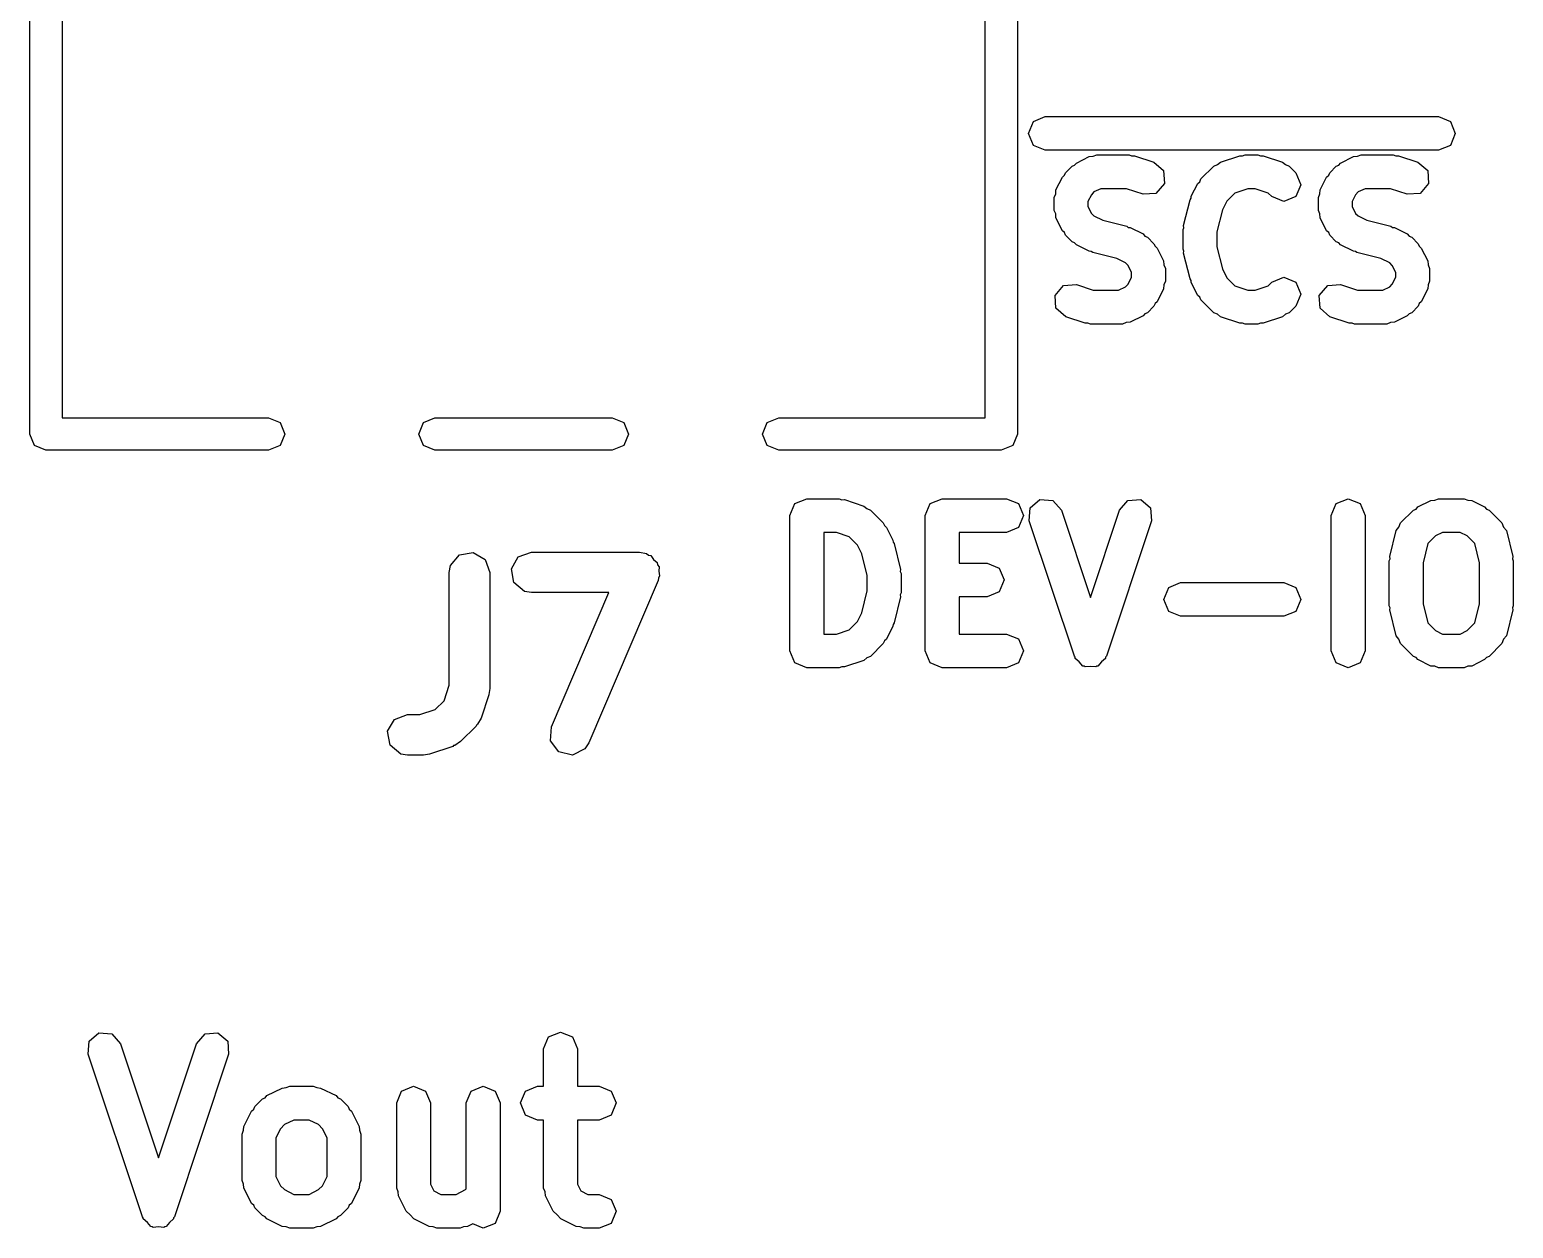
# Model space of a CAD drawing. Extents: x 83.3 to 116.6, y -116.8 to -83.3.
# Drawn here: x 84.81 to 90.29, y -105.53 to -101.11 of the extents above; entities that cross this region are included whole.
import ezdxf

# ---------------------------------------------------------------- set-up
doc = ezdxf.new("R2010")
doc.units = 0
doc.layers.add('BLACK', color=7, linetype='CONTINUOUS')

msp = doc.modelspace()

# ---------------------------------------------------------------- linework, layer by layer
at = {"layer": 'BLACK', "linetype": 'CONTINUOUS'}
for p, q in [((88.46, -97.4), (88.46, -102.6)), ((88.34, -102.54), (88.34, -97.46)), ((84.81, -102.6), (84.81, -98.855)), ((84.93, -98.915), (84.93, -102.54)), ((88.5, -101.49), (88.5183, -101.446)), ((88.5183, -101.446), (88.5625, -101.427)), ((88.5625, -101.427), (90.0149, -101.427)), ((90.0149, -101.427), (90.0591, -101.446)), ((90.0591, -101.446), (90.0774, -101.49)), ((88.5183, -101.534), (88.5, -101.49)), ((90.0774, -101.49), (90.0591, -101.534)), ((88.5625, -101.552), (88.5183, -101.534)), ((90.0149, -101.552), (88.5625, -101.552)), ((88.6774, -101.599), (88.725, -101.575)), ((88.725, -101.575), (88.7395, -101.574)), ((88.7395, -101.574), (88.753, -101.569)), ((88.753, -101.569), (88.872, -101.569)), ((88.872, -101.569), (88.8815, -101.573)), ((88.8815, -101.573), (88.8918, -101.572)), ((88.8918, -101.572), (88.9632, -101.596)), ((89.2094, -101.596), (89.2808, -101.572)), ((89.2808, -101.572), (89.2911, -101.573)), ((89.2911, -101.573), (89.3006, -101.569)), ((89.3006, -101.569), (89.3482, -101.569)), ((89.3482, -101.569), (89.3577, -101.573)), ((89.3577, -101.573), (89.368, -101.572)), ((89.368, -101.572), (89.4394, -101.596)), ((89.6536, -101.599), (89.7012, -101.575)), ((89.7012, -101.575), (89.7157, -101.574)), ((89.7157, -101.574), (89.7292, -101.569)), ((89.7292, -101.569), (89.8482, -101.569)), ((89.8482, -101.569), (89.8577, -101.573)), ((89.8577, -101.573), (89.868, -101.572)), ((89.868, -101.572), (89.9394, -101.596)), ((90.0591, -101.534), (90.0149, -101.552)), ((88.6374, -101.635), (88.6612, -101.611)), ((88.6612, -101.611), (88.6707, -101.607)), ((88.6707, -101.607), (88.6774, -101.599)), ((88.9632, -101.596), (88.9994, -101.627)), ((88.9994, -101.627), (89.0027, -101.675)), ((89.1374, -101.658), (89.185, -101.611)), ((89.185, -101.611), (89.1984, -101.605)), ((89.1984, -101.605), (89.2094, -101.596)), ((89.4394, -101.596), (89.4504, -101.605)), ((89.4504, -101.605), (89.4638, -101.611)), ((89.4638, -101.611), (89.4876, -101.635)), ((89.6135, -101.635), (89.6374, -101.611)), ((89.6374, -101.611), (89.6469, -101.607)), ((89.6469, -101.607), (89.6536, -101.599)), ((89.9394, -101.596), (89.9755, -101.627)), ((89.9755, -101.627), (89.9789, -101.675)), ((88.6018, -101.698), (88.6256, -101.651)), ((88.6256, -101.651), (88.6334, -101.644)), ((88.6334, -101.644), (88.6374, -101.635)), ((89.0027, -101.675), (88.9714, -101.711)), ((89.1018, -101.722), (89.1256, -101.675)), ((89.1256, -101.675), (89.1334, -101.668)), ((89.1334, -101.668), (89.1374, -101.658)), ((89.4876, -101.635), (89.506, -101.679)), ((89.506, -101.679), (89.4876, -101.723)), ((89.578, -101.698), (89.6018, -101.651)), ((89.6018, -101.651), (89.6096, -101.644)), ((89.6096, -101.644), (89.6135, -101.635)), ((89.9789, -101.675), (89.9476, -101.711)), ((88.5952, -101.726), (88.6008, -101.713)), ((88.5952, -101.774), (88.5952, -101.726)), ((88.6008, -101.713), (88.6018, -101.698)), ((88.7329, -101.716), (88.7202, -101.741)), ((88.7424, -101.706), (88.7329, -101.716)), ((88.7677, -101.694), (88.7424, -101.706)), ((88.8619, -101.694), (88.7677, -101.694)), ((88.9237, -101.714), (88.8619, -101.694)), ((88.9714, -101.711), (88.9237, -101.714)), ((89.0733, -101.83), (89.0971, -101.735)), ((89.0971, -101.735), (89.1013, -101.729)), ((89.1013, -101.729), (89.1018, -101.722)), ((89.2329, -101.74), (89.2167, -101.772)), ((89.2629, -101.71), (89.2329, -101.74)), ((89.3107, -101.694), (89.2629, -101.71)), ((89.3381, -101.694), (89.3107, -101.694)), ((89.3859, -101.71), (89.3381, -101.694)), ((89.3993, -101.723), (89.3859, -101.71)), ((89.4435, -101.741), (89.3993, -101.723)), ((89.4876, -101.723), (89.4435, -101.741)), ((89.5714, -101.726), (89.577, -101.713)), ((89.5714, -101.774), (89.5714, -101.726)), ((89.577, -101.713), (89.578, -101.698)), ((89.7091, -101.716), (89.6964, -101.741)), ((89.7186, -101.706), (89.7091, -101.716)), ((89.7439, -101.694), (89.7186, -101.706)), ((89.8381, -101.694), (89.7439, -101.694)), ((89.8999, -101.714), (89.8381, -101.694)), ((89.9476, -101.711), (89.8999, -101.714)), ((88.6008, -101.787), (88.5952, -101.774)), ((88.6018, -101.802), (88.6008, -101.787)), ((88.7202, -101.741), (88.7202, -101.759)), ((88.7202, -101.759), (88.7329, -101.785)), ((88.7329, -101.785), (88.7424, -101.794)), ((88.7424, -101.794), (88.7748, -101.81)), ((89.2167, -101.772), (89.1964, -101.853)), ((89.577, -101.787), (89.5714, -101.774)), ((89.578, -101.802), (89.577, -101.787)), ((89.6964, -101.741), (89.6964, -101.759)), ((89.6964, -101.759), (89.7091, -101.785)), ((89.7091, -101.785), (89.7186, -101.794)), ((89.7186, -101.794), (89.751, -101.81)), ((88.6256, -101.85), (88.6018, -101.802)), ((88.7748, -101.81), (88.8634, -101.832)), ((88.8634, -101.832), (88.8691, -101.837)), ((88.8691, -101.837), (88.8762, -101.837)), ((88.8762, -101.837), (88.9238, -101.861)), ((89.0714, -101.845), (89.0745, -101.838)), ((89.0714, -101.917), (89.0714, -101.845)), ((89.0745, -101.838), (89.0733, -101.83)), ((89.6018, -101.85), (89.578, -101.802)), ((89.751, -101.81), (89.8396, -101.832)), ((89.8396, -101.832), (89.8453, -101.837)), ((89.8453, -101.837), (89.8524, -101.837)), ((89.8524, -101.837), (89.9, -101.861)), ((88.6334, -101.856), (88.6256, -101.85)), ((88.6374, -101.866), (88.6334, -101.856)), ((88.6612, -101.89), (88.6374, -101.866)), ((88.6707, -101.894), (88.6612, -101.89)), ((88.6774, -101.901), (88.6707, -101.894)), ((88.725, -101.925), (88.6774, -101.901)), ((88.9238, -101.861), (88.9305, -101.869)), ((88.9305, -101.869), (88.94, -101.873)), ((88.94, -101.873), (88.9638, -101.897)), ((88.9638, -101.897), (88.9678, -101.906)), ((89.1964, -101.853), (89.1964, -101.909)), ((89.6096, -101.856), (89.6018, -101.85)), ((89.6135, -101.866), (89.6096, -101.856)), ((89.6374, -101.89), (89.6135, -101.866)), ((89.6469, -101.894), (89.6374, -101.89)), ((89.6536, -101.901), (89.6469, -101.894)), ((89.7012, -101.925), (89.6536, -101.901)), ((89.9, -101.861), (89.9067, -101.869)), ((89.9067, -101.869), (89.9162, -101.873)), ((89.9162, -101.873), (89.94, -101.897)), ((89.94, -101.897), (89.944, -101.906)), ((88.7321, -101.926), (88.725, -101.925)), ((88.7378, -101.93), (88.7321, -101.926)), ((88.8264, -101.952), (88.7378, -101.93)), ((88.8588, -101.968), (88.8264, -101.952)), ((88.9678, -101.906), (88.9755, -101.913)), ((88.9755, -101.913), (88.9994, -101.96)), ((89.0745, -101.924), (89.0714, -101.917)), ((89.0733, -101.932), (89.0745, -101.924)), ((89.0971, -102.027), (89.0733, -101.932)), ((89.1964, -101.909), (89.2167, -101.99)), ((89.7083, -101.926), (89.7012, -101.925)), ((89.714, -101.93), (89.7083, -101.926)), ((89.8026, -101.952), (89.714, -101.93)), ((89.835, -101.968), (89.8026, -101.952)), ((89.944, -101.906), (89.9517, -101.913)), ((89.9517, -101.913), (89.9755, -101.96)), ((88.8683, -101.978), (88.8588, -101.968)), ((88.881, -102.003), (88.8683, -101.978)), ((88.881, -102.021), (88.881, -102.003)), ((88.9994, -101.96), (89.0004, -101.975)), ((89.0004, -101.975), (89.006, -101.988)), ((89.006, -101.988), (89.006, -102.036)), ((89.2167, -101.99), (89.2329, -102.023)), ((89.8445, -101.978), (89.835, -101.968)), ((89.8571, -102.003), (89.8445, -101.978)), ((89.8571, -102.021), (89.8571, -102.003)), ((89.9755, -101.96), (89.9766, -101.975)), ((89.9766, -101.975), (89.9821, -101.988)), ((89.9821, -101.988), (89.9821, -102.036)), ((88.5984, -102.088), (88.6298, -102.051)), ((88.6298, -102.051), (88.6775, -102.048)), ((88.6775, -102.048), (88.7393, -102.069)), ((88.7393, -102.069), (88.8335, -102.069)), ((88.8335, -102.069), (88.8588, -102.056)), ((88.8588, -102.056), (88.8683, -102.047)), ((88.8683, -102.047), (88.881, -102.021)), ((88.9994, -102.064), (88.9755, -102.112)), ((89.0004, -102.049), (88.9994, -102.064)), ((89.006, -102.036), (89.0004, -102.049)), ((89.1013, -102.033), (89.0971, -102.027)), ((89.1018, -102.04), (89.1013, -102.033)), ((89.1256, -102.088), (89.1018, -102.04)), ((89.2329, -102.023), (89.2629, -102.053)), ((89.2629, -102.053), (89.3107, -102.069)), ((89.3107, -102.069), (89.3381, -102.069)), ((89.3381, -102.069), (89.3859, -102.053)), ((89.3859, -102.053), (89.3993, -102.039)), ((89.3993, -102.039), (89.4435, -102.021)), ((89.4435, -102.021), (89.4876, -102.039)), ((89.4876, -102.039), (89.506, -102.084)), ((89.5746, -102.088), (89.606, -102.051)), ((89.606, -102.051), (89.6537, -102.048)), ((89.6537, -102.048), (89.7155, -102.069)), ((89.7155, -102.069), (89.8096, -102.069)), ((89.8096, -102.069), (89.835, -102.056)), ((89.835, -102.056), (89.8445, -102.047)), ((89.8445, -102.047), (89.8571, -102.021)), ((89.9755, -102.064), (89.9517, -102.112)), ((89.9766, -102.049), (89.9755, -102.064)), ((89.9821, -102.036), (89.9766, -102.049)), ((88.6018, -102.135), (88.5984, -102.088)), ((88.9678, -102.118), (88.9638, -102.128)), ((88.9755, -102.112), (88.9678, -102.118)), ((89.1334, -102.094), (89.1256, -102.088)), ((89.1374, -102.104), (89.1334, -102.094)), ((89.185, -102.152), (89.1374, -102.104)), ((89.506, -102.084), (89.4876, -102.128)), ((89.578, -102.135), (89.5746, -102.088)), ((89.944, -102.118), (89.94, -102.128)), ((89.9517, -102.112), (89.944, -102.118)), ((88.638, -102.167), (88.6018, -102.135)), ((88.7094, -102.19), (88.638, -102.167)), ((88.9238, -102.163), (88.8762, -102.187)), ((88.9305, -102.156), (88.9238, -102.163)), ((88.94, -102.152), (88.9305, -102.156)), ((88.9638, -102.128), (88.94, -102.152)), ((89.1984, -102.157), (89.185, -102.152)), ((89.2094, -102.167), (89.1984, -102.157)), ((89.2808, -102.19), (89.2094, -102.167)), ((89.4394, -102.167), (89.368, -102.19)), ((89.4504, -102.157), (89.4394, -102.167)), ((89.4638, -102.152), (89.4504, -102.157)), ((89.4876, -102.128), (89.4638, -102.152)), ((89.6142, -102.167), (89.578, -102.135)), ((89.6856, -102.19), (89.6142, -102.167)), ((89.9, -102.163), (89.8524, -102.187)), ((89.9067, -102.156), (89.9, -102.163)), ((89.9162, -102.152), (89.9067, -102.156)), ((89.94, -102.128), (89.9162, -102.152)), ((88.7197, -102.19), (88.7094, -102.19)), ((88.7292, -102.194), (88.7197, -102.19)), ((88.8482, -102.194), (88.7292, -102.194)), ((88.8617, -102.188), (88.8482, -102.194)), ((88.8762, -102.187), (88.8617, -102.188)), ((89.2911, -102.19), (89.2808, -102.19)), ((89.3006, -102.194), (89.2911, -102.19)), ((89.3482, -102.194), (89.3006, -102.194)), ((89.3577, -102.19), (89.3482, -102.194)), ((89.368, -102.19), (89.3577, -102.19)), ((89.6959, -102.19), (89.6856, -102.19)), ((89.7054, -102.194), (89.6959, -102.19)), ((89.8244, -102.194), (89.7054, -102.194)), ((89.8378, -102.188), (89.8244, -102.194)), ((89.8524, -102.187), (89.8378, -102.188)), ((84.93, -102.54), (85.6925, -102.54)), ((85.6925, -102.54), (85.7349, -102.558)), ((85.7349, -102.558), (85.7525, -102.6)), ((86.2475, -102.6), (86.2651, -102.558)), ((86.2651, -102.558), (86.3075, -102.54)), ((86.3075, -102.54), (86.9625, -102.54)), ((86.9625, -102.54), (87.0049, -102.558)), ((87.0049, -102.558), (87.0225, -102.6)), ((87.5175, -102.6), (87.5351, -102.558)), ((87.5351, -102.558), (87.5775, -102.54)), ((87.5775, -102.54), (88.34, -102.54)), ((84.8276, -102.642), (84.81, -102.6)), ((85.7525, -102.6), (85.7349, -102.642)), ((86.2651, -102.642), (86.2475, -102.6)), ((87.0225, -102.6), (87.0049, -102.642)), ((87.5351, -102.642), (87.5175, -102.6)), ((88.46, -102.6), (88.4424, -102.642)), ((84.87, -102.66), (84.8276, -102.642)), ((85.6925, -102.66), (84.87, -102.66)), ((85.7349, -102.642), (85.6925, -102.66)), ((86.3075, -102.66), (86.2651, -102.642)), ((86.9625, -102.66), (86.3075, -102.66)), ((87.0049, -102.642), (86.9625, -102.66)), ((87.5775, -102.66), (87.5351, -102.642)), ((88.4, -102.66), (87.5775, -102.66)), ((88.4424, -102.642), (88.4, -102.66)), ((87.619, -102.901), (87.6374, -102.857)), ((87.6374, -102.857), (87.6815, -102.839)), ((87.6815, -102.839), (87.8006, -102.839)), ((87.8006, -102.839), (87.8101, -102.843)), ((87.8101, -102.843), (87.8204, -102.842)), ((87.8204, -102.842), (87.8918, -102.866)), ((87.8918, -102.866), (87.9028, -102.875)), ((87.9028, -102.875), (87.9162, -102.881)), ((87.9162, -102.881), (87.9638, -102.928)), ((88.119, -102.901), (88.1374, -102.857)), ((88.1374, -102.857), (88.1815, -102.839)), ((88.1815, -102.839), (88.4196, -102.839)), ((88.4196, -102.839), (88.4638, -102.857)), ((88.4638, -102.857), (88.4821, -102.901)), ((88.5032, -102.921), (88.5066, -102.873)), ((88.5066, -102.873), (88.5427, -102.842)), ((88.5427, -102.842), (88.5905, -102.845)), ((88.5905, -102.845), (88.6218, -102.881)), ((88.6218, -102.881), (88.7292, -103.204)), ((88.7292, -103.204), (88.8365, -102.881)), ((88.8365, -102.881), (88.8679, -102.845)), ((88.8679, -102.845), (88.9156, -102.842)), ((88.9156, -102.842), (88.9517, -102.873)), ((88.9517, -102.873), (88.9551, -102.921)), ((89.619, -102.901), (89.6374, -102.857)), ((89.6374, -102.857), (89.6815, -102.839)), ((89.6815, -102.839), (89.7257, -102.857)), ((89.7257, -102.857), (89.744, -102.901)), ((89.8754, -102.928), (89.9231, -102.881)), ((89.9231, -102.881), (89.9326, -102.877)), ((89.9326, -102.877), (89.9393, -102.869)), ((89.9393, -102.869), (89.9869, -102.845)), ((89.9869, -102.845), (90.0014, -102.844)), ((90.0014, -102.844), (90.0149, -102.839)), ((90.0149, -102.839), (90.1101, -102.839)), ((90.1101, -102.839), (90.1236, -102.844)), ((90.1236, -102.844), (90.1381, -102.845)), ((90.1381, -102.845), (90.1857, -102.869)), ((90.1857, -102.869), (90.1924, -102.877)), ((90.1924, -102.877), (90.2019, -102.881)), ((90.2019, -102.881), (90.2496, -102.928)), ((87.619, -103.401), (87.619, -102.901)), ((87.9638, -102.928), (87.9678, -102.938)), ((87.9678, -102.938), (87.9755, -102.945)), ((87.9755, -102.945), (87.9994, -102.992)), ((88.119, -103.401), (88.119, -102.901)), ((88.4638, -102.945), (88.4196, -102.964)), ((88.4821, -102.901), (88.4638, -102.945)), ((88.6699, -103.421), (88.5032, -102.921)), ((88.9551, -102.921), (88.7885, -103.421)), ((89.619, -103.401), (89.619, -102.901)), ((89.744, -102.901), (89.744, -103.401)), ((89.859, -102.957), (89.869, -102.944)), ((89.869, -102.944), (89.8754, -102.928)), ((90.2496, -102.928), (90.256, -102.944)), ((90.256, -102.944), (90.266, -102.957)), ((87.744, -102.964), (87.744, -103.339)), ((87.7905, -102.964), (87.744, -102.964)), ((87.8383, -102.98), (87.7905, -102.964)), ((87.8683, -103.01), (87.8383, -102.98)), ((87.9994, -102.992), (87.9999, -102.999)), ((87.9999, -102.999), (88.0041, -103.005)), ((88.4196, -102.964), (88.244, -102.964)), ((88.244, -102.964), (88.244, -103.077)), ((89.8352, -103.053), (89.859, -102.957)), ((90.0043, -102.976), (89.9761, -103.005)), ((90.0296, -102.964), (90.0043, -102.976)), ((90.0954, -102.964), (90.0296, -102.964)), ((90.1207, -102.976), (90.0954, -102.964)), ((90.1489, -103.005), (90.1207, -102.976)), ((90.266, -102.957), (90.2898, -103.053)), ((86.3645, -103.086), (86.3975, -103.046)), ((86.3975, -103.046), (86.448, -103.038)), ((86.448, -103.038), (86.4925, -103.063)), ((86.5897, -103.098), (86.6154, -103.054)), ((86.6154, -103.054), (86.6636, -103.036)), ((86.6636, -103.036), (87.0636, -103.036)), ((87.0636, -103.036), (87.0892, -103.041)), ((87.0892, -103.041), (87.096, -103.047)), ((87.096, -103.047), (87.1046, -103.049)), ((87.1046, -103.049), (87.1151, -103.063)), ((87.8845, -103.042), (87.8683, -103.01)), ((87.9048, -103.123), (87.8845, -103.042)), ((88.0041, -103.005), (88.0279, -103.1)), ((89.8364, -103.061), (89.8352, -103.053)), ((89.9761, -103.005), (89.9583, -103.076)), ((90.1667, -103.076), (90.1489, -103.005)), ((90.2898, -103.053), (90.2886, -103.061)), ((86.36, -103.111), (86.3645, -103.086)), ((86.4925, -103.063), (86.51, -103.111)), ((86.5986, -103.149), (86.5897, -103.098)), ((87.1151, -103.063), (87.1285, -103.074)), ((87.1285, -103.074), (87.1301, -103.083)), ((87.1301, -103.083), (87.1354, -103.09)), ((87.1354, -103.09), (87.1344, -103.107)), ((87.1344, -103.107), (87.1374, -103.124)), ((88.0279, -103.1), (88.0267, -103.108)), ((88.0267, -103.108), (88.0298, -103.115)), ((88.244, -103.077), (88.3482, -103.077)), ((88.3482, -103.077), (88.3924, -103.095)), ((88.3924, -103.095), (88.4107, -103.139)), ((89.8333, -103.068), (89.8364, -103.061)), ((89.8333, -103.235), (89.8333, -103.068)), ((89.9583, -103.076), (89.9583, -103.227)), ((90.1667, -103.227), (90.1667, -103.076)), ((90.2886, -103.061), (90.2917, -103.068)), ((90.2917, -103.068), (90.2917, -103.235)), ((86.36, -103.528), (86.36, -103.111)), ((86.51, -103.111), (86.51, -103.54)), ((86.6379, -103.182), (86.5986, -103.149)), ((87.1325, -103.141), (86.8754, -103.741)), ((87.133, -103.132), (87.1325, -103.141)), ((87.1374, -103.124), (87.133, -103.132)), ((87.9048, -103.179), (87.9048, -103.123)), ((88.0298, -103.115), (88.0298, -103.187)), ((88.4107, -103.139), (88.3924, -103.183)), ((89.0183, -103.167), (89.0625, -103.148)), ((89.0625, -103.148), (89.4435, -103.148)), ((89.4435, -103.148), (89.4876, -103.167)), ((86.6636, -103.186), (86.6379, -103.182)), ((86.9498, -103.186), (86.6636, -103.186)), ((86.7375, -103.682), (86.9498, -103.186)), ((87.8845, -103.26), (87.9048, -103.179)), ((88.0279, -103.202), (88.0041, -103.297)), ((88.0298, -103.187), (88.0267, -103.194)), ((88.0267, -103.194), (88.0279, -103.202)), ((88.3482, -103.202), (88.244, -103.202)), ((88.244, -103.202), (88.244, -103.339)), ((88.3924, -103.183), (88.3482, -103.202)), ((89, -103.211), (89.0183, -103.167)), ((89.0183, -103.255), (89, -103.211)), ((89.4876, -103.167), (89.506, -103.211)), ((89.506, -103.211), (89.4876, -103.255)), ((87.8683, -103.293), (87.8845, -103.26)), ((89.0625, -103.273), (89.0183, -103.255)), ((89.4435, -103.273), (89.0625, -103.273)), ((89.4876, -103.255), (89.4435, -103.273)), ((89.8364, -103.242), (89.8333, -103.235)), ((89.8352, -103.25), (89.8364, -103.242)), ((89.859, -103.345), (89.8352, -103.25)), ((89.9583, -103.227), (89.9761, -103.298)), ((90.1489, -103.298), (90.1667, -103.227)), ((90.2898, -103.25), (90.266, -103.345)), ((90.2917, -103.235), (90.2886, -103.242)), ((90.2886, -103.242), (90.2898, -103.25)), ((87.7905, -103.339), (87.8383, -103.323)), ((87.8383, -103.323), (87.8683, -103.293)), ((87.9994, -103.31), (87.9755, -103.358)), ((87.9999, -103.303), (87.9994, -103.31)), ((88.0041, -103.297), (87.9999, -103.303)), ((89.9761, -103.298), (90.0043, -103.326)), ((90.0043, -103.326), (90.0296, -103.339)), ((90.0954, -103.339), (90.1207, -103.326)), ((90.1207, -103.326), (90.1489, -103.298)), ((87.744, -103.339), (87.7905, -103.339)), ((87.9638, -103.374), (87.9162, -103.422)), ((87.9678, -103.364), (87.9638, -103.374)), ((87.9755, -103.358), (87.9678, -103.364)), ((88.244, -103.339), (88.4196, -103.339)), ((88.4196, -103.339), (88.4638, -103.357)), ((88.4638, -103.357), (88.4821, -103.401)), ((89.869, -103.358), (89.859, -103.345)), ((89.8754, -103.374), (89.869, -103.358)), ((89.9231, -103.422), (89.8754, -103.374)), ((90.0296, -103.339), (90.0954, -103.339)), ((90.2496, -103.374), (90.2019, -103.422)), ((90.256, -103.358), (90.2496, -103.374)), ((90.266, -103.345), (90.256, -103.358)), ((87.6374, -103.445), (87.619, -103.401)), ((87.8918, -103.437), (87.8204, -103.46)), ((87.9028, -103.427), (87.8918, -103.437)), ((87.9162, -103.422), (87.9028, -103.427)), ((88.1374, -103.445), (88.119, -103.401)), ((88.4821, -103.401), (88.4638, -103.445)), ((88.6729, -103.424), (88.6699, -103.421)), ((88.6733, -103.429), (88.6729, -103.424)), ((88.6882, -103.442), (88.6733, -103.429)), ((88.7851, -103.429), (88.7701, -103.442)), ((88.7854, -103.424), (88.7851, -103.429)), ((88.7885, -103.421), (88.7854, -103.424)), ((89.6374, -103.445), (89.619, -103.401)), ((89.744, -103.401), (89.7257, -103.445)), ((89.9326, -103.426), (89.9231, -103.422)), ((89.9393, -103.433), (89.9326, -103.426)), ((89.9869, -103.457), (89.9393, -103.433)), ((90.1857, -103.433), (90.1381, -103.457)), ((90.1924, -103.426), (90.1857, -103.433)), ((90.2019, -103.422), (90.1924, -103.426)), ((87.6815, -103.464), (87.6374, -103.445)), ((87.8006, -103.464), (87.6815, -103.464)), ((87.8101, -103.46), (87.8006, -103.464)), ((87.8204, -103.46), (87.8101, -103.46)), ((88.1815, -103.464), (88.1374, -103.445)), ((88.4196, -103.464), (88.1815, -103.464)), ((88.4638, -103.445), (88.4196, -103.464)), ((88.7012, -103.457), (88.6882, -103.442)), ((88.7059, -103.457), (88.7012, -103.457)), ((88.7094, -103.46), (88.7059, -103.457)), ((88.7292, -103.459), (88.7094, -103.46)), ((88.7489, -103.46), (88.7292, -103.459)), ((88.7525, -103.457), (88.7489, -103.46)), ((88.7571, -103.457), (88.7525, -103.457)), ((88.7701, -103.442), (88.7571, -103.457)), ((89.6815, -103.464), (89.6374, -103.445)), ((89.7257, -103.445), (89.6815, -103.464)), ((90.0014, -103.458), (89.9869, -103.457)), ((90.0149, -103.464), (90.0014, -103.458)), ((90.1101, -103.464), (90.0149, -103.464)), ((90.1236, -103.458), (90.1101, -103.464)), ((90.1381, -103.457), (90.1236, -103.458)), ((86.3409, -103.585), (86.36, -103.528)), ((86.51, -103.54), (86.5061, -103.562)), ((86.3088, -103.617), (86.3409, -103.585)), ((86.5062, -103.564), (86.4776, -103.649)), ((86.5061, -103.562), (86.5062, -103.564)), ((86.1326, -103.698), (86.1582, -103.654)), ((86.1582, -103.654), (86.2064, -103.636)), ((86.2064, -103.636), (86.2514, -103.636)), ((86.2514, -103.636), (86.3088, -103.617)), ((86.4776, -103.649), (86.4652, -103.672)), ((86.1415, -103.749), (86.1326, -103.698)), ((86.4595, -103.679), (86.4023, -103.736)), ((86.4614, -103.675), (86.4595, -103.679)), ((86.4652, -103.672), (86.4614, -103.675)), ((86.7346, -103.733), (86.7375, -103.682)), ((86.1808, -103.782), (86.1415, -103.749)), ((86.373, -103.754), (86.2873, -103.783)), ((86.3765, -103.751), (86.373, -103.754)), ((86.381, -103.751), (86.3765, -103.751)), ((86.4023, -103.736), (86.381, -103.751)), ((86.7654, -103.774), (86.7346, -103.733)), ((86.8611, -103.763), (86.8153, -103.786)), ((86.8754, -103.741), (86.8611, -103.763)), ((86.2064, -103.786), (86.1808, -103.782)), ((86.2636, -103.786), (86.2064, -103.786)), ((86.2651, -103.786), (86.2636, -103.786)), ((86.2873, -103.783), (86.2651, -103.786)), ((86.8153, -103.786), (86.7654, -103.774)), ((86.7272, -104.827), (86.7714, -104.809)), ((86.7714, -104.809), (86.8156, -104.827)), ((85.0264, -104.891), (85.0298, -104.843)), ((85.0298, -104.843), (85.066, -104.812)), ((85.066, -104.812), (85.1137, -104.816)), ((85.1137, -104.816), (85.145, -104.852)), ((85.145, -104.852), (85.2857, -105.274)), ((85.2857, -105.274), (85.4264, -104.852)), ((85.4264, -104.852), (85.4578, -104.816)), ((85.4578, -104.816), (85.5055, -104.812)), ((85.5055, -104.812), (85.5416, -104.843)), ((85.5416, -104.843), (85.545, -104.891)), ((86.7089, -104.871), (86.7272, -104.827)), ((86.8156, -104.827), (86.8339, -104.871)), ((85.2264, -105.491), (85.0264, -104.891)), ((85.545, -104.891), (85.345, -105.491)), ((86.7089, -105.009), (86.7089, -104.871)), ((86.8339, -104.871), (86.8339, -105.009)), ((85.6863, -105.044), (85.7435, -105.016)), ((85.7435, -105.016), (85.758, -105.014)), ((85.758, -105.014), (85.7714, -105.009)), ((85.7714, -105.009), (85.8571, -105.009)), ((85.8571, -105.009), (85.8706, -105.014)), ((85.8706, -105.014), (85.8851, -105.016)), ((85.8851, -105.016), (85.9422, -105.044)), ((86.1661, -105.071), (86.1844, -105.027)), ((86.1844, -105.027), (86.2286, -105.009)), ((86.2286, -105.009), (86.2728, -105.027)), ((86.2728, -105.027), (86.2911, -105.071)), ((86.4232, -105.071), (86.4415, -105.027)), ((86.4415, -105.027), (86.4857, -105.009)), ((86.4857, -105.009), (86.5299, -105.027)), ((86.5299, -105.027), (86.5482, -105.071)), ((86.6232, -105.071), (86.6415, -105.027)), ((86.6415, -105.027), (86.6857, -105.009)), ((86.6857, -105.009), (86.7089, -105.009)), ((86.8339, -105.009), (86.9143, -105.009)), ((86.9143, -105.009), (86.9585, -105.027)), ((86.9585, -105.027), (86.9768, -105.071)), ((85.6376, -105.094), (85.6415, -105.084)), ((85.6415, -105.084), (85.6701, -105.056)), ((85.6701, -105.056), (85.6796, -105.052)), ((85.6796, -105.052), (85.6863, -105.044)), ((85.9422, -105.044), (85.949, -105.052)), ((85.949, -105.052), (85.9585, -105.056)), ((85.9585, -105.056), (85.987, -105.084)), ((85.987, -105.084), (85.991, -105.094)), ((86.1661, -105.386), (86.1661, -105.071)), ((86.2911, -105.071), (86.2911, -105.371)), ((86.4232, -105.388), (86.4232, -105.071)), ((86.5482, -105.071), (86.5482, -105.471)), ((86.6415, -105.116), (86.6232, -105.071)), ((86.9768, -105.071), (86.9585, -105.116)), ((85.6012, -105.158), (85.6298, -105.101)), ((85.6298, -105.101), (85.6376, -105.094)), ((85.7862, -105.134), (85.7513, -105.151)), ((85.8424, -105.134), (85.7862, -105.134)), ((85.8773, -105.151), (85.8424, -105.134)), ((85.991, -105.094), (85.9988, -105.101)), ((85.9988, -105.101), (86.0273, -105.158)), ((86.6857, -105.134), (86.6415, -105.116)), ((86.7089, -105.134), (86.6857, -105.134)), ((86.7089, -105.386), (86.7089, -105.134)), ((86.9143, -105.134), (86.8339, -105.134)), ((86.8339, -105.134), (86.8339, -105.371)), ((86.9585, -105.116), (86.9143, -105.134)), ((85.5946, -105.186), (85.6002, -105.172)), ((85.5946, -105.357), (85.5946, -105.186)), ((85.6002, -105.172), (85.6012, -105.158)), ((85.7371, -105.166), (85.7196, -105.2)), ((85.7513, -105.151), (85.7371, -105.166)), ((85.8915, -105.166), (85.8773, -105.151)), ((85.9089, -105.2), (85.8915, -105.166)), ((86.0273, -105.158), (86.0284, -105.172)), ((86.0284, -105.172), (86.0339, -105.186)), ((86.0339, -105.186), (86.0339, -105.357)), ((85.7196, -105.2), (85.7196, -105.342)), ((85.9089, -105.342), (85.9089, -105.2)), ((85.6002, -105.371), (85.5946, -105.357)), ((85.7196, -105.342), (85.7371, -105.377)), ((85.8915, -105.377), (85.9089, -105.342)), ((86.0339, -105.357), (86.0284, -105.371)), ((85.6012, -105.385), (85.6002, -105.371)), ((85.6298, -105.442), (85.6012, -105.385)), ((85.7371, -105.377), (85.7513, -105.391)), ((85.7513, -105.391), (85.7862, -105.409)), ((85.7862, -105.409), (85.8424, -105.409)), ((85.8424, -105.409), (85.8773, -105.391)), ((85.8773, -105.391), (85.8915, -105.377)), ((86.0273, -105.385), (85.9988, -105.442)), ((86.0284, -105.371), (86.0273, -105.385)), ((86.1716, -105.399), (86.1661, -105.386)), ((86.1727, -105.414), (86.1716, -105.399)), ((86.2911, -105.371), (86.3037, -105.396)), ((86.3037, -105.396), (86.329, -105.409)), ((86.329, -105.409), (86.3852, -105.409)), ((86.3852, -105.409), (86.4201, -105.391)), ((86.4201, -105.391), (86.4232, -105.388)), ((86.7145, -105.399), (86.7089, -105.386)), ((86.7155, -105.414), (86.7145, -105.399)), ((86.8339, -105.371), (86.8466, -105.396)), ((86.8466, -105.396), (86.8719, -105.409)), ((86.8719, -105.409), (86.9143, -105.409)), ((86.9143, -105.409), (86.9585, -105.427)), ((85.6376, -105.449), (85.6298, -105.442)), ((85.6415, -105.458), (85.6376, -105.449)), ((85.6701, -105.487), (85.6415, -105.458)), ((85.9871, -105.458), (85.9585, -105.487)), ((85.991, -105.449), (85.9871, -105.458)), ((85.9988, -105.442), (85.991, -105.449)), ((86.2012, -105.471), (86.1727, -105.414)), ((86.7441, -105.471), (86.7155, -105.414)), ((86.9585, -105.427), (86.9768, -105.471)), ((85.2295, -105.495), (85.2264, -105.491)), ((85.2298, -105.499), (85.2295, -105.495)), ((85.2448, -105.512), (85.2298, -105.499)), ((85.2578, -105.527), (85.2448, -105.512)), ((85.3266, -105.512), (85.3137, -105.527)), ((85.3416, -105.499), (85.3266, -105.512)), ((85.3419, -105.495), (85.3416, -105.499)), ((85.345, -105.491), (85.3419, -105.495)), ((85.6796, -105.491), (85.6701, -105.487)), ((85.6863, -105.499), (85.6796, -105.491)), ((85.7435, -105.527), (85.6863, -105.499)), ((85.9422, -105.499), (85.8851, -105.527)), ((85.949, -105.491), (85.9422, -105.499)), ((85.9585, -105.487), (85.949, -105.491)), ((86.2162, -105.484), (86.2012, -105.471)), ((86.2292, -105.499), (86.2162, -105.484)), ((86.2863, -105.527), (86.2292, -105.499)), ((86.4469, -105.518), (86.428, -105.527)), ((86.4857, -105.534), (86.4469, -105.518)), ((86.5299, -105.516), (86.4857, -105.534)), ((86.5482, -105.471), (86.5299, -105.516)), ((86.7591, -105.484), (86.7441, -105.471)), ((86.772, -105.499), (86.7591, -105.484)), ((86.8292, -105.527), (86.772, -105.499)), ((86.9585, -105.516), (86.9143, -105.534)), ((86.9768, -105.471), (86.9585, -105.516)), ((85.2624, -105.528), (85.2578, -105.527)), ((85.2659, -105.531), (85.2624, -105.528)), ((85.2857, -105.529), (85.2659, -105.531)), ((85.3055, -105.531), (85.2857, -105.529)), ((85.309, -105.528), (85.3055, -105.531)), ((85.3137, -105.527), (85.309, -105.528)), ((85.758, -105.528), (85.7435, -105.527)), ((85.7714, -105.534), (85.758, -105.528)), ((85.8571, -105.534), (85.7714, -105.534)), ((85.8706, -105.528), (85.8571, -105.534)), ((85.8851, -105.527), (85.8706, -105.528)), ((86.3008, -105.528), (86.2863, -105.527)), ((86.3143, -105.534), (86.3008, -105.528)), ((86.4, -105.534), (86.3143, -105.534)), ((86.4134, -105.528), (86.4, -105.534)), ((86.428, -105.527), (86.4134, -105.528)), ((86.8437, -105.528), (86.8292, -105.527)), ((86.8571, -105.534), (86.8437, -105.528)), ((86.9143, -105.534), (86.8571, -105.534))]:
    msp.add_line(p, q, dxfattribs=at)

doc.saveas('drawing.dxf')
